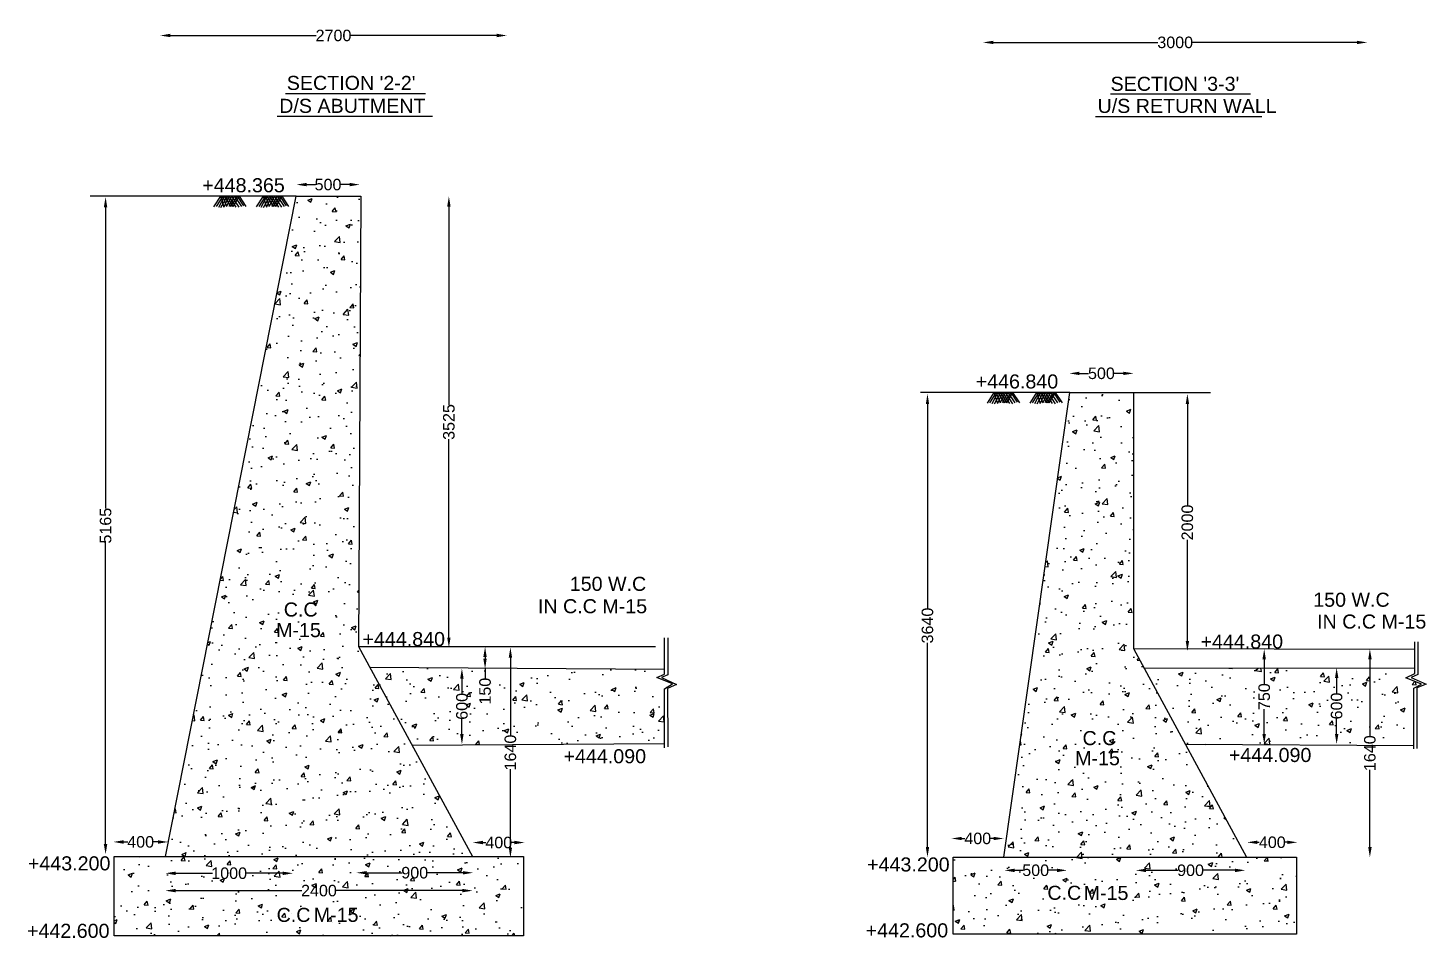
# Model space of a CAD drawing. Header units: millimetres. Extents: x 1232 to 35454, y 1325 to 26081.
# Drawn here: x 10291 to 21222, y 11710 to 18827 of the extents above; entities that cross this region are included whole.
import ezdxf

# ---------------------------------------------------------------- set-up
doc = ezdxf.new("R2010")
doc.units = ezdxf.units.MM
doc.header["$MEASUREMENT"] = 0
for name, color, linetype, plot in [('dim', 7, 'Continuous', False), ('dwg', 7, 'Continuous', False), ('dwg @ 1', 7, 'Continuous', False), ('text', 7, 'Continuous', False), ('text @ 1', 7, 'Continuous', False)]:
    doc.layers.add(name, color=color, linetype=linetype, plot=plot)
doc.styles.add('Notes', font='arial.ttf', dxfattribs={"height": 0.1})
doc.styles.get("Standard").update_dxf_attribs({"font": 'arial.ttf'})
doc.dimstyles.new('Civil', dxfattribs={"dimtxt": 90, "dimasz": 80, "dimexe": 0.1, "dimexo": 0.0625, "dimgap": 0.09, "dimtad": 0, "dimdec": 0, "dimzin": 12, "dimdsep": 46, "dimtxsty": 'Standard', "dimcen": 0.1, "dimse1": 1, "dimse2": 1, "dimadec": 0, "dimazin": 2, "dimtfac": 1, "dimtdec": 0, "dimtofl": 0, "dimtmove": 0, "dimatfit": 3, "dimfxl": 1, "dimfrac": 1, "dimtolj": 1, "dimtzin": 0, "dimarcsym": 0})

# ---------------------------------------------------------------- blocks, each defined once
blk = doc.blocks.new('*D14')
at = {"layer": 'Defpoints', "color": 0, "transparency": 16777216}
for p in [(11325, 18768), (14036, 18768), (14036, 18768)]:
    blk.add_point(p, dxfattribs=at)
at = {"layer": 'dim', "color": 0, "lineweight": -2, "transparency": 16777216}
for p, q in [((11405, 18768), (12545, 18768)), ((13956, 18768), (12815, 18768))]:
    blk.add_line(p, q, dxfattribs=at)
at = {"layer": 'dim', "color": 0, "transparency": 16777216}
for points in [[(11405, 18782), (11405, 18755), (11325, 18768)], [(13956, 18782), (13956, 18755), (14036, 18768)]]:
    blk.add_solid(points, dxfattribs=at)
at = {"layer": 'dim', "color": 0, "transparency": 16777216, "insert": (12680, 18768), "char_height": 90, "attachment_point": 5}
blk.add_mtext('\\A1;2700', dxfattribs=at)
blk = doc.blocks.new('*D27')
at = {"layer": 'Defpoints', "color": 0, "transparency": 16777216}
for p in [(17758, 18714), (20763, 18714), (20763, 18714)]:
    blk.add_point(p, dxfattribs=at)
at = {"layer": 'dim', "color": 0, "lineweight": -2, "transparency": 16777216}
for p, q in [((17838, 18714), (19126, 18714)), ((20683, 18714), (19395, 18714))]:
    blk.add_line(p, q, dxfattribs=at)
at = {"layer": 'dim', "color": 0, "transparency": 16777216}
for points in [[(17838, 18727), (17838, 18701), (17758, 18714)], [(20683, 18727), (20683, 18701), (20763, 18714)]]:
    blk.add_solid(points, dxfattribs=at)
at = {"layer": 'dim', "color": 0, "transparency": 16777216, "insert": (19261, 18714), "char_height": 90, "attachment_point": 5}
blk.add_mtext('\\A1;3000', dxfattribs=at)
blk = doc.blocks.new('*D114')
at = {"layer": 'Defpoints', "color": 0, "transparency": 16777216}
for p in [(17925, 12248), (18416, 12248), (18416, 12240)]:
    blk.add_point(p, dxfattribs=at)
at = {"layer": 'dim', "color": 0, "lineweight": -2, "transparency": 16777216}
for p, q in [((18005, 12240), (18071, 12240)), ((18336, 12240), (18270, 12240))]:
    blk.add_line(p, q, dxfattribs=at)
at = {"layer": 'dim', "color": 0, "transparency": 16777216}
for points in [[(18005, 12253), (18005, 12226), (17925, 12240)], [(18336, 12253), (18336, 12226), (18416, 12240)]]:
    blk.add_solid(points, dxfattribs=at)
at = {"layer": 'dim', "color": 0, "transparency": 16777216, "insert": (18170, 12240), "char_height": 90, "attachment_point": 5}
blk.add_mtext('\\A1;500', dxfattribs=at)
blk = doc.blocks.new('*D115')
at = {"layer": 'Defpoints', "color": 0, "transparency": 16777216}
for p in [(18953, 12227), (19809, 12240), (19809, 12227)]:
    blk.add_point(p, dxfattribs=at)
at = {"layer": 'dim', "color": 0, "lineweight": -2, "transparency": 16777216}
for p, q in [((19033, 12240), (19282, 12240)), ((19729, 12240), (19480, 12240))]:
    blk.add_line(p, q, dxfattribs=at)
at = {"layer": 'dim', "color": 0, "transparency": 16777216}
for points in [[(19033, 12253), (19033, 12226), (18953, 12240)], [(19729, 12253), (19729, 12226), (19809, 12240)]]:
    blk.add_solid(points, dxfattribs=at)
at = {"layer": 'dim', "color": 0, "transparency": 16777216, "insert": (19381, 12240), "char_height": 90, "attachment_point": 5}
blk.add_mtext('\\A1;900', dxfattribs=at)
blk = doc.blocks.new('*D116')
at = {"layer": 'Defpoints', "color": 0, "transparency": 16777216}
for p in [(17921, 12489), (17512, 12455), (17921, 12455)]:
    blk.add_point(p, dxfattribs=at)
at = {"layer": 'dim', "color": 0, "lineweight": -2, "transparency": 16777216}
for p, q in [((17592, 12489), (17615, 12489)), ((17841, 12489), (17818, 12489))]:
    blk.add_line(p, q, dxfattribs=at)
at = {"layer": 'dim', "color": 0, "transparency": 16777216}
for points in [[(17592, 12502), (17592, 12476), (17512, 12489)], [(17841, 12502), (17841, 12476), (17921, 12489)]]:
    blk.add_solid(points, dxfattribs=at)
at = {"layer": 'dim', "color": 0, "transparency": 16777216, "insert": (17717, 12489), "char_height": 90, "attachment_point": 5}
blk.add_mtext('\\A1;400', dxfattribs=at)
blk = doc.blocks.new('*D117')
at = {"layer": 'Defpoints', "color": 0, "transparency": 16777216}
for p in [(19822, 12459), (20217, 12459), (20217, 12459)]:
    blk.add_point(p, dxfattribs=at)
at = {"layer": 'dim', "color": 0, "lineweight": -2, "transparency": 16777216}
for p, q in [((19902, 12459), (19918, 12459)), ((20137, 12459), (20121, 12459))]:
    blk.add_line(p, q, dxfattribs=at)
at = {"layer": 'dim', "color": 0, "transparency": 16777216}
for points in [[(19902, 12472), (19902, 12446), (19822, 12459)], [(20137, 12472), (20137, 12446), (20217, 12459)]]:
    blk.add_solid(points, dxfattribs=at)
at = {"layer": 'dim', "color": 0, "transparency": 16777216, "insert": (20020, 12459), "char_height": 90, "attachment_point": 5}
blk.add_mtext('\\A1;400', dxfattribs=at)
blk = doc.blocks.new('*D118')
at = {"layer": 'Defpoints', "color": 0, "transparency": 16777216}
for p in [(19922, 13970), (19922, 13226), (19957, 13226)]:
    blk.add_point(p, dxfattribs=at)
at = {"layer": 'dim', "color": 0, "lineweight": -2, "transparency": 16777216}
for p, q in [((19957, 13890), (19957, 13697)), ((19957, 13306), (19957, 13499))]:
    blk.add_line(p, q, dxfattribs=at)
at = {"layer": 'dim', "color": 0, "transparency": 16777216}
for points in [[(19943, 13890), (19970, 13890), (19957, 13970)], [(19943, 13306), (19970, 13306), (19957, 13226)]]:
    blk.add_solid(points, dxfattribs=at)
at = {"layer": 'dim', "color": 0, "transparency": 16777216, "insert": (19957, 13598), "char_height": 90, "attachment_point": 5, "rotation": 90}
blk.add_mtext('\\A1;750', dxfattribs=at)
blk = doc.blocks.new('*D119')
at = {"layer": 'Defpoints', "color": 0, "transparency": 16777216}
for p in [(20509, 13823), (20509, 13226), (20523, 13226)]:
    blk.add_point(p, dxfattribs=at)
at = {"layer": 'dim', "color": 0, "lineweight": -2, "transparency": 16777216}
for p, q in [((20523, 13743), (20523, 13624)), ((20523, 13306), (20523, 13425))]:
    blk.add_line(p, q, dxfattribs=at)
at = {"layer": 'dim', "color": 0, "transparency": 16777216}
for points in [[(20510, 13743), (20537, 13743), (20523, 13823)], [(20510, 13306), (20537, 13306), (20523, 13226)]]:
    blk.add_solid(points, dxfattribs=at)
at = {"layer": 'dim', "color": 0, "transparency": 16777216, "insert": (20523, 13525), "char_height": 90, "attachment_point": 5, "rotation": 90}
blk.add_mtext('\\A1;600', dxfattribs=at)
blk = doc.blocks.new('*D120')
at = {"layer": 'Defpoints', "color": 0, "transparency": 16777216}
for p in [(20827, 13970), (20783, 12342), (20827, 12342)]:
    blk.add_point(p, dxfattribs=at)
at = {"layer": 'dim', "color": 0, "lineweight": -2, "transparency": 16777216}
for p, q in [((20783, 13890), (20783, 13286)), ((20783, 12422), (20783, 13026))]:
    blk.add_line(p, q, dxfattribs=at)
at = {"layer": 'dim', "color": 0, "transparency": 16777216}
for points in [[(20770, 13890), (20797, 13890), (20783, 13970)], [(20770, 12422), (20797, 12422), (20783, 12342)]]:
    blk.add_solid(points, dxfattribs=at)
at = {"layer": 'dim', "color": 0, "transparency": 16777216, "insert": (20783, 13156), "char_height": 90, "attachment_point": 5, "rotation": 90}
blk.add_mtext('\\A1;1640', dxfattribs=at)
blk = doc.blocks.new('*D121')
at = {"layer": 'Defpoints', "color": 0, "transparency": 16777216}
for p in [(17282, 15966), (17324, 15966), (17282, 12342)]:
    blk.add_point(p, dxfattribs=at)
at = {"layer": 'dim', "color": 0, "lineweight": -2, "transparency": 16777216}
for p, q in [((17324, 15886), (17324, 14288)), ((17324, 12422), (17324, 14020))]:
    blk.add_line(p, q, dxfattribs=at)
at = {"layer": 'dim', "color": 0, "transparency": 16777216}
for points in [[(17311, 15886), (17337, 15886), (17324, 15966)], [(17311, 12422), (17337, 12422), (17324, 12342)]]:
    blk.add_solid(points, dxfattribs=at)
at = {"layer": 'dim', "color": 0, "transparency": 16777216, "insert": (17324, 14154), "char_height": 90, "attachment_point": 5, "rotation": 90}
blk.add_mtext('\\A1;3640', dxfattribs=at)
blk = doc.blocks.new('*D122')
at = {"layer": 'Defpoints', "color": 0, "transparency": 16777216}
for p in [(19344, 15966), (19356, 15966), (19344, 13954)]:
    blk.add_point(p, dxfattribs=at)
at = {"layer": 'dim', "color": 0, "lineweight": -2, "transparency": 16777216}
for p, q in [((19356, 15886), (19356, 15095)), ((19356, 14034), (19356, 14825))]:
    blk.add_line(p, q, dxfattribs=at)
at = {"layer": 'dim', "color": 0, "transparency": 16777216}
for points in [[(19343, 15886), (19370, 15886), (19356, 15966)], [(19343, 14034), (19370, 14034), (19356, 13954)]]:
    blk.add_solid(points, dxfattribs=at)
at = {"layer": 'dim', "color": 0, "transparency": 16777216, "insert": (19356, 14960), "char_height": 90, "attachment_point": 5, "rotation": 90}
blk.add_mtext('\\A1;2000', dxfattribs=at)
blk = doc.blocks.new('*D123')
at = {"layer": 'Defpoints', "color": 0, "transparency": 16777216}
for p in [(18936, 16126), (18432, 15960), (18936, 15960)]:
    blk.add_point(p, dxfattribs=at)
at = {"layer": 'dim', "color": 0, "lineweight": -2, "transparency": 16777216}
for p, q in [((18512, 16126), (18584, 16126)), ((18856, 16126), (18783, 16126))]:
    blk.add_line(p, q, dxfattribs=at)
at = {"layer": 'dim', "color": 0, "transparency": 16777216}
for points in [[(18512, 16139), (18512, 16113), (18432, 16126)], [(18856, 16139), (18856, 16113), (18936, 16126)]]:
    blk.add_solid(points, dxfattribs=at)
at = {"layer": 'dim', "color": 0, "transparency": 16777216, "insert": (18684, 16126), "char_height": 90, "attachment_point": 5}
blk.add_mtext('\\A1;500', dxfattribs=at)
blk = doc.blocks.new('*D125')
at = {"layer": 'Defpoints', "color": 0, "transparency": 16777216}
for p in [(11365, 12086), (13768, 12086), (13768, 12081)]:
    blk.add_point(p, dxfattribs=at)
at = {"layer": 'dim', "color": 0, "lineweight": -2, "transparency": 16777216}
for p, q in [((11445, 12081), (12431, 12081)), ((13688, 12081), (12702, 12081))]:
    blk.add_line(p, q, dxfattribs=at)
at = {"layer": 'dim', "color": 0, "transparency": 16777216}
for points in [[(11445, 12095), (11445, 12068), (11365, 12081)], [(13688, 12095), (13688, 12068), (13768, 12081)]]:
    blk.add_solid(points, dxfattribs=at)
at = {"layer": 'dim', "color": 0, "transparency": 16777216, "insert": (12566, 12081), "char_height": 90, "attachment_point": 5}
blk.add_mtext('\\A1;2400', dxfattribs=at)
blk = doc.blocks.new('*D126')
at = {"layer": 'Defpoints', "color": 0, "transparency": 16777216}
for p in [(11365, 12221), (12363, 12221), (12363, 12217)]:
    blk.add_point(p, dxfattribs=at)
at = {"layer": 'dim', "color": 0, "lineweight": -2, "transparency": 16777216}
for p, q in [((11445, 12217), (11734, 12217)), ((12283, 12217), (11994, 12217))]:
    blk.add_line(p, q, dxfattribs=at)
at = {"layer": 'dim', "color": 0, "transparency": 16777216}
for points in [[(11445, 12230), (11445, 12203), (11365, 12217)], [(12283, 12230), (12283, 12203), (12363, 12217)]]:
    blk.add_solid(points, dxfattribs=at)
at = {"layer": 'dim', "color": 0, "transparency": 16777216, "insert": (11864, 12217), "char_height": 90, "attachment_point": 5}
blk.add_mtext('\\A1;1000', dxfattribs=at)
blk = doc.blocks.new('*D127')
at = {"layer": 'Defpoints', "color": 0, "transparency": 16777216}
for p in [(12858, 12217), (13772, 12221), (13772, 12217)]:
    blk.add_point(p, dxfattribs=at)
at = {"layer": 'dim', "color": 0, "lineweight": -2, "transparency": 16777216}
for p, q in [((12938, 12221), (13216, 12221)), ((13692, 12221), (13414, 12221))]:
    blk.add_line(p, q, dxfattribs=at)
at = {"layer": 'dim', "color": 0, "transparency": 16777216}
for points in [[(12938, 12234), (12938, 12208), (12858, 12221)], [(13692, 12234), (13692, 12208), (13772, 12221)]]:
    blk.add_solid(points, dxfattribs=at)
at = {"layer": 'dim', "color": 0, "transparency": 16777216, "insert": (13315, 12221), "char_height": 90, "attachment_point": 5}
blk.add_mtext('\\A1;900', dxfattribs=at)
blk = doc.blocks.new('*D128')
at = {"layer": 'Defpoints', "color": 0, "transparency": 16777216}
for p in [(10958, 12431), (11387, 12462), (11387, 12431)]:
    blk.add_point(p, dxfattribs=at)
at = {"layer": 'dim', "color": 0, "lineweight": -2, "transparency": 16777216}
for p, q in [((11038, 12462), (11071, 12462)), ((11307, 12462), (11273, 12462))]:
    blk.add_line(p, q, dxfattribs=at)
at = {"layer": 'dim', "color": 0, "transparency": 16777216}
for points in [[(11038, 12475), (11038, 12448), (10958, 12462)], [(11307, 12475), (11307, 12448), (11387, 12462)]]:
    blk.add_solid(points, dxfattribs=at)
at = {"layer": 'dim', "color": 0, "transparency": 16777216, "insert": (11172, 12462), "char_height": 90, "attachment_point": 5}
blk.add_mtext('\\A1;400', dxfattribs=at)
blk = doc.blocks.new('*D129')
at = {"layer": 'Defpoints', "color": 0, "transparency": 16777216}
for p in [(13768, 12427), (14175, 12457), (14175, 12427)]:
    blk.add_point(p, dxfattribs=at)
at = {"layer": 'dim', "color": 0, "lineweight": -2, "transparency": 16777216}
for p, q in [((13848, 12457), (13870, 12457)), ((14095, 12457), (14073, 12457))]:
    blk.add_line(p, q, dxfattribs=at)
at = {"layer": 'dim', "color": 0, "transparency": 16777216}
for points in [[(13848, 12471), (13848, 12444), (13768, 12457)], [(14095, 12471), (14095, 12444), (14175, 12457)]]:
    blk.add_solid(points, dxfattribs=at)
at = {"layer": 'dim', "color": 0, "transparency": 16777216, "insert": (13972, 12457), "char_height": 90, "attachment_point": 5}
blk.add_mtext('\\A1;400', dxfattribs=at)
blk = doc.blocks.new('*D130')
at = {"layer": 'Defpoints', "color": 0, "transparency": 16777216}
for p in [(10748, 17505), (10898, 17505), (10748, 12365)]:
    blk.add_point(p, dxfattribs=at)
at = {"layer": 'dim', "color": 0, "lineweight": -2, "transparency": 16777216}
for p, q in [((10898, 17425), (10898, 15070)), ((10898, 12445), (10898, 14800))]:
    blk.add_line(p, q, dxfattribs=at)
at = {"layer": 'dim', "color": 0, "transparency": 16777216}
for points in [[(10884, 17425), (10911, 17425), (10898, 17505)], [(10884, 12445), (10911, 12445), (10898, 12365)]]:
    blk.add_solid(points, dxfattribs=at)
at = {"layer": 'dim', "color": 0, "transparency": 16777216, "insert": (10898, 14935), "char_height": 90, "attachment_point": 5, "rotation": 90}
blk.add_mtext('\\A1;5165', dxfattribs=at)
blk = doc.blocks.new('*D131')
at = {"layer": 'Defpoints', "color": 0, "transparency": 16777216}
for p in [(12390, 17638), (12885, 17638), (12885, 17602)]:
    blk.add_point(p, dxfattribs=at)
at = {"layer": 'dim', "color": 0, "lineweight": -2, "transparency": 16777216}
for p, q in [((12470, 17602), (12538, 17602)), ((12805, 17602), (12737, 17602))]:
    blk.add_line(p, q, dxfattribs=at)
at = {"layer": 'dim', "color": 0, "transparency": 16777216}
for points in [[(12470, 17616), (12470, 17589), (12390, 17602)], [(12805, 17616), (12805, 17589), (12885, 17602)]]:
    blk.add_solid(points, dxfattribs=at)
at = {"layer": 'dim', "color": 0, "transparency": 16777216, "insert": (12637, 17602), "char_height": 90, "attachment_point": 5}
blk.add_mtext('\\A1;500', dxfattribs=at)
blk = doc.blocks.new('*D132')
at = {"layer": 'Defpoints', "color": 0, "transparency": 16777216}
for p in [(13748, 13987), (13748, 13816), (13865, 13816)]:
    blk.add_point(p, dxfattribs=at)
at = {"layer": 'dim', "color": 0, "lineweight": -2, "transparency": 16777216}
for p, q in [((13865, 13907), (13865, 13896)), ((13865, 13816), (13865, 13736))]:
    blk.add_line(p, q, dxfattribs=at)
at = {"layer": 'dim', "color": 0, "transparency": 16777216}
for points in [[(13851, 13907), (13878, 13907), (13865, 13987)], [(13851, 13896), (13878, 13896), (13865, 13816)]]:
    blk.add_solid(points, dxfattribs=at)
at = {"layer": 'dim', "color": 0, "transparency": 16777216, "insert": (13865, 13641), "char_height": 90, "attachment_point": 5, "rotation": 90}
blk.add_mtext('\\A1;150', dxfattribs=at)
blk = doc.blocks.new('*D133')
at = {"layer": 'Defpoints', "color": 0, "transparency": 16777216}
for p in [(13742, 13819), (13684, 13225), (13742, 13225)]:
    blk.add_point(p, dxfattribs=at)
at = {"layer": 'dim', "color": 0, "lineweight": -2, "transparency": 16777216}
for p, q in [((13684, 13739), (13684, 13622)), ((13684, 13305), (13684, 13422))]:
    blk.add_line(p, q, dxfattribs=at)
at = {"layer": 'dim', "color": 0, "transparency": 16777216}
for points in [[(13670, 13739), (13697, 13739), (13684, 13819)], [(13670, 13305), (13697, 13305), (13684, 13225)]]:
    blk.add_solid(points, dxfattribs=at)
at = {"layer": 'dim', "color": 0, "transparency": 16777216, "insert": (13684, 13522), "char_height": 90, "attachment_point": 5, "rotation": 90}
blk.add_mtext('\\A1;600', dxfattribs=at)
blk = doc.blocks.new('*D134')
at = {"layer": 'Defpoints', "color": 0, "transparency": 16777216}
for p in [(13582, 17511), (13661, 17511), (13661, 13980)]:
    blk.add_point(p, dxfattribs=at)
at = {"layer": 'dim', "color": 0, "lineweight": -2, "transparency": 16777216}
for p, q in [((13582, 17431), (13582, 15881)), ((13582, 14060), (13582, 15611))]:
    blk.add_line(p, q, dxfattribs=at)
at = {"layer": 'dim', "color": 0, "transparency": 16777216}
for points in [[(13569, 17431), (13595, 17431), (13582, 17511)], [(13569, 14060), (13595, 14060), (13582, 13980)]]:
    blk.add_solid(points, dxfattribs=at)
at = {"layer": 'dim', "color": 0, "transparency": 16777216, "insert": (13582, 15746), "char_height": 90, "attachment_point": 5, "rotation": 90}
blk.add_mtext('\\A1;3525', dxfattribs=at)
blk = doc.blocks.new('*D135')
at = {"layer": 'Defpoints', "color": 0, "transparency": 16777216}
for p in [(14063, 13984), (14127, 13984), (14127, 12338)]:
    blk.add_point(p, dxfattribs=at)
at = {"layer": 'dim', "color": 0, "lineweight": -2, "transparency": 16777216}
for p, q in [((14063, 13904), (14063, 13291)), ((14063, 12418), (14063, 13031))]:
    blk.add_line(p, q, dxfattribs=at)
at = {"layer": 'dim', "color": 0, "transparency": 16777216}
for points in [[(14050, 13904), (14076, 13904), (14063, 13984)], [(14050, 12418), (14076, 12418), (14063, 12338)]]:
    blk.add_solid(points, dxfattribs=at)
at = {"layer": 'dim', "color": 0, "transparency": 16777216, "insert": (14063, 13161), "char_height": 90, "attachment_point": 5, "rotation": 90}
blk.add_mtext('\\A1;1640', dxfattribs=at)

msp = doc.modelspace()

# ---------------------------------------------------------------- hatches: boundary and pattern name
at = {"layer": 'dwg @ 1'}
h = msp.add_hatch(dxfattribs=at)
h.set_pattern_fill('AR-CONC', color=256, scale=50)
h.paths.add_polyline_path([(12892.9, 17511.4), (12389.1, 17511.4), (11365.8, 12349), (13767, 12349), (12874.3, 13989.6)])
h.paths.add_polyline_path([(15268.4, 13658.1), (15331.2, 13698.5), (15207.5, 13747.4), (15267.5, 13774.3), (15267.5, 13812.4), (12962.6, 13827.4), (13293.4, 13219.4), (15268.4, 13232.4)])
h.paths.add_polyline_path([(14165.8, 12349), (10965.8, 12349), (10965.8, 11726.6), (14165.8, 11726.6)])
h.paths.add_polyline_path([(12202.9, 14033.6), (12609.1, 14033.6), (12609.1, 14202.1), (12202.9, 14202.1)], flags=24)
h.paths.add_polyline_path([(12262.7, 14194.3), (12584.2, 14194.3), (12584.2, 14364.9), (12262.7, 14364.9)], flags=24)
h.paths.add_polyline_path([(12497.1, 11807), (12903.4, 11807), (12903.4, 11975.5), (12497.1, 11975.5)], flags=24)
h.paths.add_polyline_path([(12206.6, 11806.2), (12528.2, 11806.2), (12528.2, 11976.8), (12206.6, 11976.8)], flags=24)
h = msp.add_hatch(dxfattribs=at)
h.set_pattern_fill('AR-CONC', color=256, scale=50)
h.set_pattern_definition([(50, (0, 0), (358.63, -31.376), [37.5, -412.5]), (355, (0, 0), (-69.3757, 376.096), [30, -330]), (100.4514, (29.9, -2.6), (289.2544, 344.72), [31.87, -350.571]), (46.1842, (0, 100), (533.621, -82.76), [56.25, -618.75]), (96.6356, (44.47, 93.1), (467.331, 487.059), [47.805, -525.857]), (351.1842, (0, 100), (467.331, 487.059), [45, -495]), (21, (50, 75), (298.4535, -201.3094), [37.5, -412.5]), (326, (50, 75), (121.6577, 362.575), [30, -330]), (71.4514, (74.87, 58.22), (420.111, 161.2656), [31.87, -350.571]), (37.5, (0, 0), (6.0799, 166.4469), [0, -326, 0, -335, 0, -331.25]), (7.5, (0, 0), (131.5348, 197.2059), [0, -191, 0, -318.5, 0, -126.25]), (327.5, (-111.5, 0), (266.9112, -11.27744), [0, -125, 0, -390, 0, -517.5]), (317.5, (-161.5, 0), (291.593, 50.0525), [0, -162.5, 0, -259, 0, -367.5])])
h.paths.add_polyline_path([(18934.4, 15975.9), (18437.3, 15975.9), (17922.2, 12343.8), (19818, 12343.8), (18934.4, 13975)])
h.paths.add_polyline_path([(21126.5, 13664.6), (21187.9, 13697), (21063.4, 13745.7), (21133.7, 13778.1), (21133.7, 13820.4), (19017, 13822.6), (19340.2, 13226), (21126.5, 13216.4)])
h.paths.add_polyline_path([(20208.6, 12343.8), (17524, 12343.8), (17524, 11741.3), (20208.6, 11741.3)])
h.paths.add_polyline_path([(18450.3, 13032), (18856.6, 13032), (18856.6, 13200.5), (18450.3, 13200.5)], flags=24)
h.paths.add_polyline_path([(18508, 13188.5), (18829.5, 13188.5), (18829.5, 13359.1), (18508, 13359.1)], flags=24)
h.paths.add_polyline_path([(18517.1, 11978.1), (18923.4, 11978.1), (18923.4, 12146.6), (18517.1, 12146.6)], flags=24)
h.paths.add_polyline_path([(18232.9, 11979.1), (18554.5, 11979.1), (18554.5, 12149.7), (18232.9, 12149.7)], flags=24)

# ---------------------------------------------------------------- linework, layer by layer
at = {"layer": 'dwg'}
for points in [[(12389.1, 17511.4), (10778.3, 17511.4)], [(11365.8, 12349), (12389.1, 17511.4), (12892.9, 17511.4), (12874.3, 13989.6), (13767, 12349)], [(11795.4, 17511.4), (11741.5, 17429.2)], [(11813.6, 17511.4), (11762, 17430.7)], [(11826.5, 17511.4), (11779.4, 17423.9)], [(11795.4, 17511.4), (11823.4, 17426.9)], [(11847.7, 17511.4), (11796.9, 17420.1)], [(11813.6, 17511.4), (11843.9, 17431.5)], [(11862.1, 17511.4), (11823.4, 17426.9)], [(11826.5, 17511.4), (11875, 17430.7)], [(11883.3, 17511.4), (11843.9, 17431.5)], [(11847.7, 17511.4), (11892.4, 17430.7)], [(11905.3, 17511.4), (11860.6, 17430.7)], [(11862.1, 17511.4), (11916.7, 17426.9)], [(11926.5, 17511.4), (11875, 17430.7)], [(11883.3, 17511.4), (11940.2, 17424.7)], [(11941.7, 17511.4), (11892.4, 17430.7)], [(11905.3, 17511.4), (11959.9, 17430)], [(11926.5, 17511.4), (11977.3, 17435.3)], [(11941.7, 17511.4), (11995.5, 17431.5)], [(12128.7, 17511.4), (12074.8, 17429.2)], [(12146.9, 17511.4), (12095.3, 17430.7)], [(12159.8, 17511.4), (12112.8, 17423.9)], [(12128.7, 17511.4), (12156.7, 17426.9)], [(12181, 17511.4), (12130.2, 17420.1)], [(12146.9, 17511.4), (12177.2, 17431.5)], [(12195.4, 17511.4), (12156.7, 17426.9)], [(12159.8, 17511.4), (12208.3, 17430.7)], [(12216.6, 17511.4), (12177.2, 17431.5)], [(12181, 17511.4), (12225.7, 17430.7)], [(12238.6, 17511.4), (12193.9, 17430.7)], [(12195.4, 17511.4), (12250, 17426.9)], [(12259.8, 17511.4), (12208.3, 17430.7)], [(12216.6, 17511.4), (12273.5, 17424.7)], [(12275, 17511.4), (12225.7, 17430.7)], [(12238.6, 17511.4), (12293.2, 17430)], [(12259.8, 17511.4), (12310.6, 17435.3)], [(12275, 17511.4), (12328.8, 17431.5)], [(18437.3, 15975.9), (17269.6, 15975.9)], [(17843.6, 15975.9), (17789.8, 15893.7)], [(17861.8, 15975.9), (17810.2, 15895.2)], [(17874.7, 15975.9), (17827.7, 15888.4)], [(17843.6, 15975.9), (17871.6, 15891.5)], [(17895.9, 15975.9), (17845.1, 15884.6)], [(17861.8, 15975.9), (17892.1, 15896)], [(17910.3, 15975.9), (17871.6, 15891.5)], [(17874.7, 15975.9), (17923.2, 15895.2)], [(17931.5, 15975.9), (17892.1, 15896)], [(17895.9, 15975.9), (17940.6, 15895.2)], [(17953.5, 15975.9), (17908.8, 15895.2)], [(17910.3, 15975.9), (17964.9, 15891.5)], [(17922.2, 12343.8), (18437.3, 15975.9), (18934.4, 15975.9), (18934.4, 13975), (19818, 12343.8)], [(17974.8, 15975.9), (17923.2, 15895.2)], [(17931.5, 15975.9), (17988.4, 15889.2)], [(17989.9, 15975.9), (17940.6, 15895.2)], [(17953.5, 15975.9), (18008.1, 15894.5)], [(17974.8, 15975.9), (18025.6, 15899.8)], [(17989.9, 15975.9), (18043.8, 15896)], [(18176.9, 15975.9), (18123.1, 15893.7)], [(18195.1, 15975.9), (18143.5, 15895.2)], [(18208, 15975.9), (18161, 15888.4)], [(18176.9, 15975.9), (18204.9, 15891.5)], [(18229.2, 15975.9), (18178.4, 15884.6)], [(18195.1, 15975.9), (18225.4, 15896)], [(18243.6, 15975.9), (18204.9, 15891.5)], [(18208, 15975.9), (18256.5, 15895.2)], [(18264.8, 15975.9), (18225.4, 15896)], [(18229.2, 15975.9), (18273.9, 15895.2)], [(18286.8, 15975.9), (18242.1, 15895.2)], [(18243.6, 15975.9), (18298.2, 15891.5)], [(18308.1, 15975.9), (18256.5, 15895.2)], [(18264.8, 15975.9), (18321.7, 15889.2)], [(18323.2, 15975.9), (18273.9, 15895.2)], [(18286.8, 15975.9), (18341.4, 15894.5)], [(18308.1, 15975.9), (18358.9, 15899.8)], [(18323.2, 15975.9), (18377.1, 15896)], [(18934.4, 15975.9), (19537, 15975.9)], [(15268.4, 13197.5), (15268.4, 13658.1), (15331.2, 13698.5), (15207.5, 13747.4), (15267.5, 13774.3), (15267.5, 14056.8)], [(15293.2, 14056.8), (15293.2, 13769.4), (15245.5, 13747.4), (15361.8, 13693.6), (15292, 13660.6), (15293.3, 13205.7)], [(21126.5, 13188.9), (21126.5, 13664.6), (21187.9, 13697), (21063.4, 13745.7), (21133.7, 13778.1), (21133.7, 14026.3)], [(21157.2, 14026.3), (21157.2, 13772.2), (21104.9, 13748.8), (21222.1, 13696.5), (21150, 13665.9), (21150, 13191.8)], [(12874.3, 13989.6), (15197.2, 13989.6)], [(18934.4, 13975), (21133.7, 13968.7)], [(12962.6, 13827.4), (15267.5, 13812.4)], [(19017, 13822.6), (21133.7, 13820.4)], [(13293.4, 13219.4), (15268.4, 13232.4)], [(19340.2, 13226), (21126.5, 13216.4)]]:
    msp.add_lwpolyline(points, dxfattribs=at)
for points in [[(10965.8, 12349), (14165.8, 12349), (14165.8, 11726.6), (10965.8, 11726.6)], [(17524, 12343.8), (20208.6, 12343.8), (20208.6, 11741.3), (17524, 11741.3)]]:
    msp.add_lwpolyline(points, close=True, dxfattribs=at)
at = {"layer": 'text'}
for p, q in [((12303.6, 18313.5), (13400.4, 18313.5)), ((18754, 18311.1), (19848.9, 18311.1)), ((12239.8, 18138.5), (13453.3, 18138.5)), ((18636.5, 18134.9), (19938.5, 18134.9))]:
    msp.add_line(p, q, dxfattribs=at)

# ---------------------------------------------------------------- texts
at = {"layer": 'text @ 1', "style": 'Notes'}
for s, p in [("SECTION '2-2'", (12314.6, 18342.5)), ("SECTION '3-3'", (18755.7, 18335.4)), ('D/S ABUTMENT', (12255.5, 18163.1)), ('U/S RETURN WALL', (18653.9, 18162.6)), ('+448.365', (11653.7, 17542.4)), ('+446.840', (17700.9, 16008)), ('150 W.C', (14527.2, 14425.3)), ('C.C', (12291.1, 14224.6)), ('IN C.C M-15', (14278.2, 14250.4)), ('150 W.C', (20340.1, 14301.1)), ('IN C.C M-15', (20370.4, 14130.4)), ('M-15', (12230.9, 14063.6)), ('+444.840', (12906.5, 13993.6)), ('+444.840', (19459.1, 13973.9)), ('C.C', (18536.5, 13218.8)), ('+444.090', (14478.6, 13077.3)), ('M-15', (18478.4, 13062)), ('+444.090', (19680.6, 13086.9)), ('+443.200', (10290.4, 12239.6)), ('+443.200', (16852.1, 12230.9)), ('C.C', (18261.4, 12009.4)), ('M-15', (18545.2, 12008.1)), ('C.C', (12235.1, 11836.5)), ('M-15', (12525.2, 11837)), ('+442.600', (10283.4, 11712)), ('+442.600', (16840.6, 11715.7))]:
    msp.add_text(s, height=110, dxfattribs=at).set_placement(p)

# ---------------------------------------------------------------- dimensions: what is measured, and where the dimension line sits
at = {"layer": 'dim'}
for p1, p2, distance, text, picture, middle in [((11324.7, 18768.2), (14036.1, 18768.2), 0, '2700', '*D14', (12680.4, 18768.2)), ((17758.5, 18714), (20763, 18714), 0, '3000', '*D27', (19260.7, 18714)), ((12390.2, 17638), (12884.7, 17638), -35.7, '500', '*D131', (12637.4, 17602.3)), ((10748.4, 12364.7), (10748.4, 17505.1), -149.2, '5165', '*D130', (10897.5, 14934.9)), ((13661.1, 13980.4), (13661.1, 17511.3), 79.2, '3525', '*D134', (13582, 15745.8)), ((18431.9, 15960.4), (18935.6, 15960.4), 165.7, '500', '*D123', (18683.7, 16126.1)), ((17282.5, 12341.6), (17282.5, 15966.3), -41.4, '3640', '*D121', (17323.9, 14153.9)), ((19344.4, 13954.1), (19344.4, 15966.3), -11.9, '2000', '*D122', (19356.3, 14960.2)), ((13748.4, 13986.8), (13748.4, 13815.8), 116.3, '150', '*D132', (13864.7, 13640.6)), ((14127.3, 12337.6), (14127.3, 13984.2), 64.3, '1640', '*D135', (14063, 13160.9)), ((19922.3, 13970.4), (19922.3, 13225.6), 34.3, '750', '*D118', (19956.7, 13598)), ((20827.5, 13970.4), (20827.5, 12341.6), -44.1, '1640', '*D120', (20783.4, 13156)), ((13741.9, 13819), (13741.9, 13225.1), -58.2, '600', '*D133', (13683.8, 13522)), ((20508.6, 13823.4), (20508.6, 13225.6), 14.7, '600', '*D119', (20523.3, 13524.5)), ((10957.7, 12431), (11386.7, 12431), 30.6, '400', '*D128', (11172.2, 12461.6)), ((13768, 12426.7), (14175.1, 12426.7), 30.6, '400', '*D129', (13971.6, 12457.3)), ((17512.4, 12454.6), (17920.9, 12454.6), 34.4, '400', '*D116', (17716.7, 12488.9)), ((19821.8, 12458.9), (20217.4, 12458.9), 0, '400', '*D117', (20019.6, 12458.9)), ((11364.8, 12221.2), (12362.9, 12221.2), -4.4, '1000', '*D126', (11863.8, 12216.8)), ((12857.5, 12216.8), (13772.4, 12216.8), 4.4, '900', '*D127', (13315, 12221.2)), ((17925.2, 12248.4), (18415.5, 12248.4), -8.6, '500', '*D114', (18170.4, 12239.8)), ((18953.1, 12226.9), (19808.9, 12226.9), 12.9, '900', '*D115', (19381, 12239.8)), ((11364.8, 12085.6), (13768, 12085.6), -4.4, '2400', '*D125', (12566.4, 12081.2))]:
    dim = msp.add_aligned_dim(p1=p1, p2=p2, distance=distance, text=text, dimstyle='Civil', dxfattribs=at)
    dim.commit()
    dim.dimension.update_dxf_attribs({"geometry": picture, "text_midpoint": middle})

doc.saveas('drawing.dxf')
